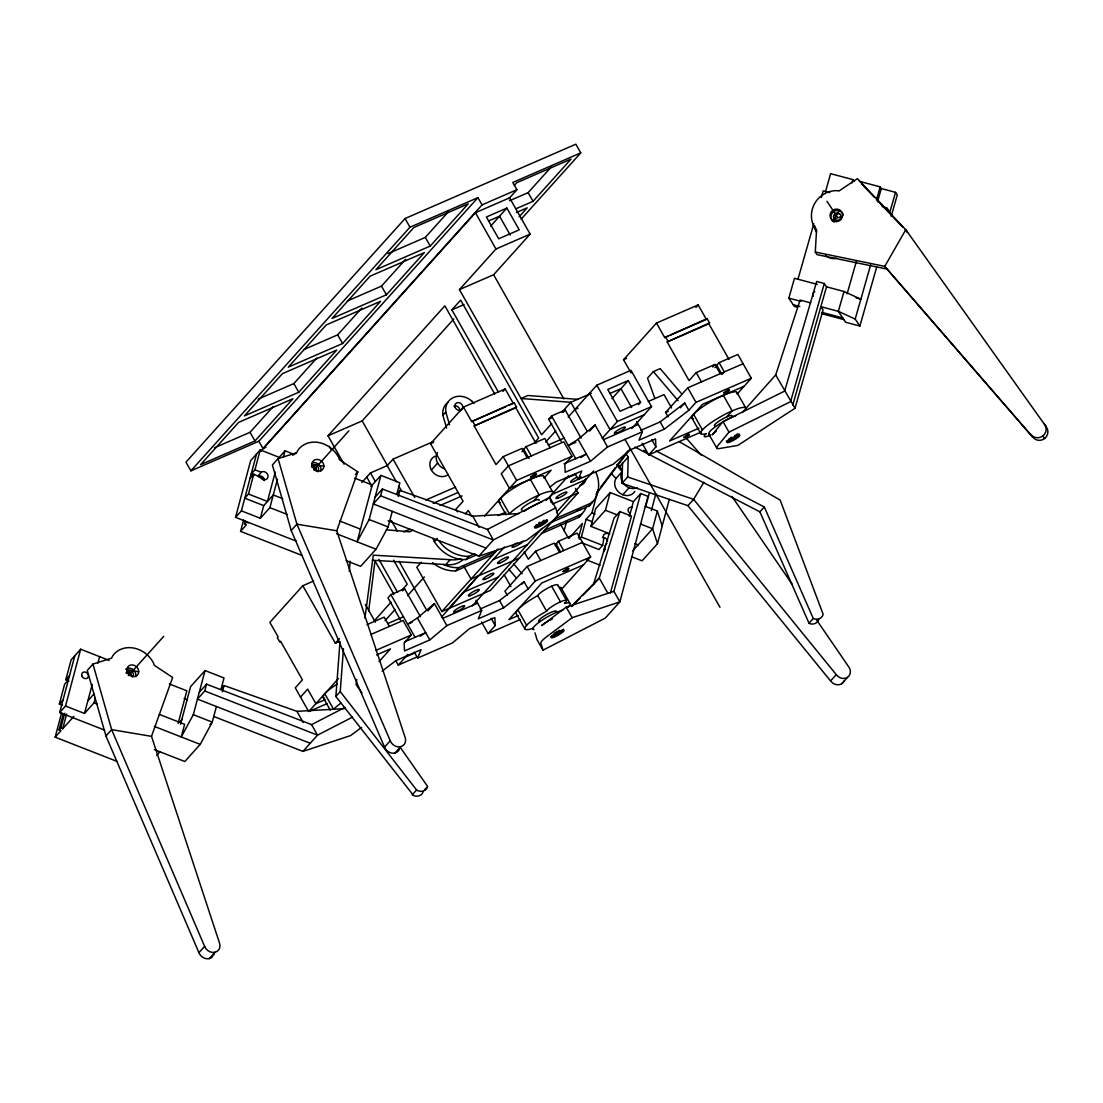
<?xml version="1.0" encoding="UTF-8"?>
<svg xmlns="http://www.w3.org/2000/svg" width="1103" height="1103" viewBox="0 0 1103 1103"><rect width="100%" height="100%" fill="white"/><g stroke="black" fill="none" stroke-linecap="round" stroke-linejoin="round"><path stroke-width="1.5" d="M844.181 680.841A8.493 7.28 42 0 1 830.559 680.951L687.914 505.67L621.968 483.307L622.547 463.301M621.968 483.307L627.662 476.979L628.241 456.973L626.545 454.698M533.466 628.172A25.893 4.853 -29.5 0 1 525.648 626.545A25.893 4.853 -29.5 0 1 544.758 612.22L546.592 611.227L537.768 595.592A11.457 2.151 -29.5 0 1 549.115 587.389A11.457 2.151 -29.5 0 1 557.622 585.569M546.592 611.227L546.592 611.2A11.457 2.151 -29.5 0 1 560.462 601.811A11.457 2.151 -29.5 0 1 564.419 603.451L565.605 603.148A25.893 4.853 -29.5 0 1 568.307 607.188M815.296 252.036L816.523 230.306L814.786 228.114A25.052 24.597 -33.8 0 1 836.295 190.612L839.107 190.929L857.376 178.658L905.784 229.686L1046.168 426.751A8.493 8.341 -33.8 0 1 1044.624 438.539A8.493 8.341 -33.8 0 1 1032.78 437.202L884.744 266.374L815.296 252.036L817.02 254.628L886.467 268.953M423.29 791.43A8.493 7.28 42 0 1 413.625 795.635L335.863 696.448L340 641.56M335.863 696.448L340.234 691.581L343.474 648.702M349.306 571.506L350.078 561.206M368.65 611.214L374.992 560.889L393.895 594.283M356.779 679.572L356.09 684.673L361.977 693.029M364.914 618.218L373.297 555.167L450.189 559.69A25.466 21.839 42 0 0 460.723 558.683M62.513 705.244L59.355 704.004L64.65 684.108L68.372 679.958M68.896 680.978L65.808 679.765L71.102 659.87L80.671 649.226L109.059 660.352M104.62 730.117L59.7 712.524L74.825 655.72M116.987 761.387L55.15 737.162L61.685 712.648M55.15 737.162L60.996 730.669L59.052 729.91L63.409 713.572M59.7 712.524L65.546 706.03L80.671 649.226M59.052 729.91L60.817 727.966L64.732 713.255M60.817 727.966L62.747 728.725L66.663 714.013M65.546 706.03L84.49 713.448L92.225 684.439M97.877 663.193L99.628 656.657M84.49 713.448L94.058 702.804L95.327 698.061M128.362 675.698L129.52 671.355M178.134 723.499L186.834 690.809L169.338 683.957M296.5 541.228L235.546 517.348L250.671 460.558L260.239 449.914L279.197 457.331L285.029 450.837L294.473 454.533M180.547 724.271L190.557 686.673L205.061 670.555L224.006 677.973L221.124 688.782L224.047 685.542L296.928 711.338L344.77 708.609M235.546 517.348L241.392 510.854L256.516 454.05M282.795 498.708L273.282 494.971L263.714 505.615L244.756 498.184L248.478 494.047L253.787 474.152L260.253 477.254A4.453 3.819 42 0 0 265.988 479.502A4.453 3.819 42 0 0 267.422 474.125A4.453 3.819 42 0 0 261.687 471.877L257.964 476.027A4.453 3.819 42 0 1 264.293 480.384M254.31 475.159L251.222 473.945L254.945 469.809L260.239 449.914M302.401 555.581L240.564 531.356L243.611 519.913M159.273 714.372L184.642 724.313L181.278 736.969L193.301 714.689L205.061 670.555M240.564 531.356L246.396 524.863L244.466 524.104L245.335 520.837M310.233 743.27L197.451 699.095L204.758 690.974L206.564 684.177L311.584 724.616L317.526 735.149L302.925 751.391L213.872 716.509M241.392 510.854L260.336 518.272L263.714 505.615M275.267 472.043L267.436 501.465L248.478 494.047M216.409 706.513L212.245 722.107L200.222 744.387L184.821 761.525L154.337 749.585M260.336 518.272L269.904 507.642L277.473 479.212M283.361 457.138L285.029 450.837M222.406 691.719L224.047 685.542M314.934 465.549L313.776 469.892L318.422 471.698M354.752 478.15L372.249 485.003L357.124 541.794L369.147 519.513L380.907 475.379L399.851 482.797L396.97 493.62L399.893 490.366L472.773 516.176L518.906 513.543M486.078 548.094L373.297 503.919L380.604 495.798L382.41 489.001L487.416 529.44L493.372 539.974L478.771 556.215L388.132 520.713M346.218 560.696L360.653 566.349L376.068 549.211L388.091 526.931L392.254 511.337M398.252 496.543L399.893 490.366M564.088 530.874L566.749 520.892M578.496 537.961L582.37 523.456L569.134 538.154M579.502 539.105L581.364 537.037L586.093 519.306L591.939 512.812L598.102 489.663M609.807 533.783L590.932 526.393L595.661 508.676L610.152 492.545L633.398 501.658L640.705 493.537L647.971 496.378L619.872 601.88L605.257 618.121L542.966 650.177L537.009 639.643L535.01 632.86M590.932 526.393L605.437 510.275L610.152 492.545M582.205 542.966L598.915 549.515L602.638 545.365L603.741 538.967A4.453 3.819 42 0 1 609.352 534.155M606.953 543.476L605.092 545.544L603.562 551.321L605.423 549.253M645.724 506.498L649.24 493.275M651.349 510.661L655.775 494.02M645.214 506.291L657.333 511.034L652.618 528.764L632.805 550.783M631.564 556.698L642.084 560.82L657.498 543.682L669.314 499.314M629.372 516.356L633.398 501.658M610.428 592.945L631.481 516.094L619.914 511.558L614.068 518.052L593.428 584.576L582.549 595.565M542.966 650.177L540.966 643.38A19.096 3.585 -29.5 0 1 547.543 636.073L572.167 617.694L619.872 601.88L613.916 591.346L640.705 493.537M797.538 307.268L794.353 306.413L788.824 298.141L794.491 278.301L817.268 284.367M798.034 278.976L813.821 223.716M821.308 197.465L823.196 190.874L829.801 192.625M825.43 191.867L830.628 173.681L852.964 179.624L854.094 181.319M852.04 182.864L852.964 179.624M716.302 431.204A19.096 3.585 -29.5 0 0 712.083 434.927L723.016 421.608L784.633 391.11L816.675 281.486L824.299 283.512L790.589 401.644L728.973 432.128L718.039 445.447A19.096 3.585 -29.5 0 0 720.025 448.438L737.838 445.391L795.015 408.275L823.072 309.998L820.853 306.675L838.349 311.336L855.197 319.057L859.871 326.047L876.706 267.078M792.795 404.953L826.519 286.821L824.299 283.512M826.519 286.821L844.016 291.482L838.349 311.336L845.656 322.255L859.871 326.047M847.118 293.798L856.424 261.163M876.389 200.098L880.166 186.862L859.43 181.347M877.519 201.794L881.297 188.558L880.166 186.862M855.197 319.057L870.639 264.941M880.801 188.42L895.512 192.349L889.845 212.19L886.936 207.847L882.193 206.592M891.196 216.298L897.277 194.997L895.512 192.349M619.914 511.558L599.26 578.069L593.428 584.576M742.236 412.577L775.699 374.951L800.075 300.057L810.691 302.884M394.888 753.032L400.596 746.69A8.493 7.28 42 0 0 405.091 737.314L336.76 530.791L357.799 471.863L339.503 459.786L338.511 457.221A25.052 21.481 42 0 0 297.796 450.451L296.721 452.685L278.094 458.627L272.4 464.956L291.22 530.502L384.561 747.117A8.493 7.28 42 0 0 391.827 753.115A8.493 7.28 42 0 0 399.286 749.557M209.253 958.617L214.947 952.289A8.493 7.28 42 0 0 219.456 942.913L151.497 736.335L172.647 677.463L154.351 665.357L153.386 662.793A25.052 21.481 42 0 0 112.658 655.954L111.582 658.174L92.942 664.089L87.247 670.417L105.943 735.977L198.926 952.689A8.493 7.28 42 0 0 212.576 956.742M414.37 652.273L417.665 658.077L421.056 649.681L395.756 660.697L382.121 671.175M475.944 600.225L481.721 610.428L478.33 618.824L503.63 607.808L528.158 588.961L535.313 580.991L590.656 556.905L577.214 533.135L558.421 541.311L556.091 543.917L560.572 551.845M575.035 473.614L578.317 479.433L581.708 471.036L556.408 482.039L549.597 487.278M636.61 421.58L642.373 431.783L638.982 440.166L664.282 429.164L688.823 410.302L695.979 402.347L751.322 378.26L737.866 354.477L719.087 362.666L716.743 365.258L721.982 374.51M833.179 220.862L839.493 209.846M561.923 630.254L557.87 633.549L552.051 635.714M703.921 482.259L693.622 499.342L687.914 505.67M596.778 492.352L598.846 489.594M600.914 486.85L615.377 467.575M617.446 464.818L627.786 451.044M595.978 494.365L630.103 448.921M616.825 464.625A25.893 22.198 42 0 0 620.768 470.043L622.354 471.422L615.984 478.495A11.457 9.83 42 0 0 620.189 493.344A11.457 9.83 42 0 0 634.818 491.455M622.354 471.422L622.271 471.505A11.457 9.83 42 0 0 624.215 484.396A11.457 9.83 42 0 0 637.231 487.788M521.126 219.194L580.771 152.876L575.863 144.19L405.049 218.532L185.966 462.157L190.888 470.843L258.86 441.241L477.944 197.63L482.052 204.882L262.969 448.507L258.86 441.241M190.888 470.843L409.971 227.218L477.944 197.63M214.354 447.832L250.036 432.293L273.061 406.704M258.171 399.107L293.853 383.568L316.878 357.979M303.532 349.706L337.67 334.843L361.839 307.971M347.348 300.981L381.486 286.118L405.656 259.246M388.063 253.607L425.303 237.393L448.328 211.804M254.958 440.979L292.929 398.748L238.606 422.394L200.636 464.611L254.958 440.979L250.036 432.293M298.775 392.254L336.746 350.023L282.423 373.669L244.452 415.886L298.775 392.254L293.853 383.568M342.592 343.529L380.563 301.298L326.24 324.944L288.269 367.175L342.592 343.529L337.67 334.843M386.408 294.804L424.379 252.573L370.056 276.219L332.086 318.45L386.408 294.804L381.486 286.118M430.225 246.079L468.196 203.848L413.873 227.494L375.902 269.725L430.225 246.079L425.303 237.393M260.942 451.224L475.434 212.714L509.6 197.837L530.129 234.139L493.62 274.744L459.455 289.606L541.587 434.775L551.693 423.524M65.808 679.765L69.53 675.615M250.064 478.288L253.787 474.152M514.398 185.29L516.7 182.74L571.023 159.094L533.052 201.325L515.983 208.757M508.869 198.65L516.907 189.716L512.798 182.464L580.771 152.876M59.355 704.004L63.078 699.853M490.587 226.184L506.87 208.081L519.196 229.851L498.694 238.772L486.382 217.001L506.87 208.081M509.517 200.746L528.144 192.639L551.155 167.049M519.155 216.781L527.206 207.819L516.342 212.548M244.466 524.104L246.217 522.146L248.161 522.905M62.747 728.725L73.86 716.371M87.868 700.791L94.238 693.69M344.067 464.17L328.005 435.782L444.854 305.848L494.737 394.019M459.455 289.606L495.964 249.002L530.129 234.139M498.528 392.31L451.872 309.86L460.64 300.113L538.664 438.029L534.279 442.896M129.878 674.016L163.727 636.376M315.031 468.485L348.879 430.846M328.005 435.782L362.17 420.905L453.816 319.001M105.943 735.977L111.651 729.648L151.497 736.335M291.22 530.502L296.914 524.173L336.76 530.791M355.524 474.4L357.799 471.863M361.881 482.466L370.47 472.911L387.208 465.631L393.054 459.138L433.644 441.462M370.87 486.533L380.907 475.379M446.632 428.088L442.882 415.307L445.805 412.067A17.441 14.946 42 0 1 453.664 397.425A17.441 14.946 42 0 1 471.698 400.954M199.271 692.298L206.564 684.177M375.103 497.122L382.41 489.001M313.624 581.019L302.815 585.721L269.877 622.354L278.094 636.872L277.363 637.672L279.831 642.029L280.562 641.215L302.429 679.875L295.273 687.831L308.716 711.6M457.428 511.82L455.925 509.172L463.081 501.217L430.542 443.696L463.481 407.076L505.16 388.932L513.364 403.45L508.731 405.463M156.695 755.39L160.004 751.708M463.481 407.076L471.684 421.594L514.095 402.636L516.562 406.993L515.832 407.807L474.152 425.937L496.019 464.597L503.175 456.642L521.967 448.452L527.206 457.717M431.37 470.043L437.657 463.053M502.885 391.455L505.16 388.932M474.152 425.937L516.562 406.993M210.025 724.588L212.245 722.107L193.301 714.689M513.364 403.45L514.095 402.636M302.815 585.721L335.353 643.242L339.448 638.706M476.744 554.837L465.852 559.579A32.635 27.975 42 0 1 434.403 541.614L437.326 538.361M420.464 616.784L404.567 588.685L390.903 594.627L387.98 597.881L400.513 620.01M561.165 441.365L548.646 419.223L551.569 415.969L565.232 410.026L581.129 438.125M421.332 562.227L416.81 567.245L441.862 611.531L448.7 608.553L477.916 576.069M300.499 697.082L307.654 689.127L315.872 703.645L325.137 699.605M465.259 513.888L468.32 510.468L471.601 516.273M528.971 458.531L523.732 449.266L526.062 446.674L544.854 438.498L550.094 447.749M374.179 620.92L391.041 602.183M401.74 590.284L407.214 584.19L393.647 560.214M561.813 412.288L570.803 402.292L591.291 393.371M402.623 590.85L404.567 588.685M563.288 412.191L565.232 410.026M385.03 620.686L395.15 609.435M407.503 595.703L424.352 576.966M545.695 442.027L555.802 430.79M568.169 417.044L596.82 385.195L630.971 370.318L651.515 406.607L631.854 428.474M631.068 372.952L623.553 359.688L656.492 323.055L698.171 304.924L706.389 319.429L670.886 334.885M309.736 710.47L338.511 678.469M484.548 516.08L516.631 480.412L571.974 456.325L563.757 441.807L508.414 465.893L501.258 473.849L509.476 488.367L551.142 470.223L544.331 477.806M372.331 560.241L445.805 564.571L450.189 559.69M656.492 323.055L664.709 337.573L707.12 318.629L709.574 322.972L708.843 323.786L667.163 341.93L689.044 380.576L696.2 372.621L714.978 364.445L720.218 373.696M432.528 562.668A32.635 27.975 42 0 0 455.622 570.94L458.545 567.7L495.895 551.445M465.852 559.579L468.775 556.326L474.993 553.623M611.958 398.666L628.255 380.549L640.567 402.333L638.485 404.649M695.896 307.447L698.171 304.924M379.046 661.607L390.49 648.881L376.592 654.92M667.163 341.93L709.574 322.972M427.881 610.952L434.444 603.644L446.867 625.594L429.812 639.933L404.511 650.949L404.153 642.925L411.309 634.97L403.091 620.451L370.636 634.583M589.636 431.08L595.11 424.986L607.532 446.949L590.477 461.288L565.177 472.305L564.819 464.28L571.974 456.325M533.728 500.914L539.133 494.902L530.309 479.295M681.737 393.923L660.201 368.609L653.362 371.587L647.516 378.081L654.851 398.404M441.862 611.531L498.087 549.004M706.389 319.429L707.12 318.629M395.798 660.738L398.266 665.095L407.807 654.479M441.517 617.004L504.429 547.033M549.377 497.067L568.472 475.82M602.183 438.346L617.349 421.484L651.515 406.607M472.305 605.878L541.973 528.42M556.574 512.178L593.648 470.953M575.476 488.477L578.013 492.958L490.38 590.408L449.376 608.249M559.552 552.355L554.326 543.103L535.534 551.279L528.378 559.235L524.201 551.858M582.453 542.386L527.11 566.473L504.94 591.125L507.408 595.482M668.06 416.824L665.605 412.467L687.762 387.829L743.105 363.742M619.624 466.555L628.241 456.973M712.648 367.037L714.978 364.445M541.49 533.576L578.841 517.321L581.764 514.067A32.635 27.975 42 0 0 586.3 507.118M551.707 522.202L589.057 505.946L591.98 502.706A32.635 27.975 42 0 0 596.047 472.704M521.912 584.08L524.049 581.695L528.158 588.961M680.427 407.807L684.715 403.036L688.823 410.302M198.926 952.689L204.62 946.36L111.651 729.648L92.942 664.089M384.561 747.117L390.255 740.775L296.914 524.173L278.094 458.627M481.501 621.927L488.064 633.536L495.219 625.58L494.861 617.556L469.561 628.572L452.506 642.911L417.665 658.077M642.153 443.268L648.729 454.877L655.885 446.922L655.527 438.897L630.227 449.914L613.171 464.253L578.317 479.433M722.768 373.641L724.313 371.918L719.087 362.666M622.795 494.737L629.082 487.76M561.772 589.043L590.656 556.905M737.48 393.647L751.322 378.26M726.753 416.893L732.158 410.895L723.32 395.288M412.205 794.877L416.589 790.01L418.009 790.768A8.493 7.28 42 0 0 427.674 786.563L400.237 747.324M424.421 789.955L426.613 787.514M818.798 619.266A8.493 7.28 42 0 1 809.133 623.471L759.926 511.861L764.31 506.98L656.12 450.934M808.871 623.333L813.256 618.466L764.31 506.98M830.559 680.951L836.253 674.622A8.493 7.28 42 0 0 847.462 677.407A8.493 7.28 42 0 0 848.607 666.667L816.523 619.845M841.768 683.736L847.462 677.407M571.478 606.181L599.26 578.069L607.96 593.428M571.671 606.567L580.137 598.005M728.27 439.628C728.283 442.151 738.169 436.871 737.287 434.72M536.292 524.656C533.866 529.288 550.397 518.934 543.145 520.602M575.89 442.248L568.307 445.557L578.055 439.325L595.11 424.986M412.191 622.216L407.641 624.201L417.389 617.983L434.444 603.644M729.538 438.498L728.669 439.215M640.829 430.322L660.173 421.897L684.715 403.036M480.177 608.98L499.521 600.556L524.049 581.695M361.577 727.401L350.63 735.563L302.925 751.391M613.916 591.346L566.211 607.174L541.587 625.553A19.096 3.585 -29.5 0 1 548.177 621.265M554.037 633.439L555.236 632.639M580.798 457.58L586.369 454.022L564.047 463.743M420.133 636.238L425.703 632.681L404.87 641.753M412.756 530.019L409.847 531.839L386.312 529.798M730.627 437.739L731.386 437.271M538.912 522.739L539.808 522.215M833.868 219.276L840.362 216.808M556.022 632.143L557.318 631.426M537.768 595.62L535.934 596.613A25.893 4.853 -29.5 0 0 516.135 613.461L524.973 629.068M487.416 529.44L549.721 497.384L555.678 507.904L557.677 514.701A19.096 3.585 -29.5 0 1 551.1 522.009L526.476 540.387L478.771 556.215M555.678 507.904L493.372 539.974L380.604 495.798M311.584 724.616L345.005 707.409M352.477 717.157L317.526 735.149L204.758 690.974M482.052 204.882L516.907 189.716M488.532 221L499.576 216.188L510.248 235.063M451.872 309.86L464.073 304.552M262.969 448.507L266.002 447.184M471.684 421.594L505.643 406.814M664.709 337.573L667.798 336.236M430.542 443.696L433.631 442.358M623.553 359.688L626.642 358.337M628.255 380.549L607.753 389.469L620.079 411.254L640.567 402.333M548.646 419.223L551.679 417.899M609.904 393.481L620.948 388.67L631.619 407.545M574.911 409.544L578.013 408.193M548.356 444.964L564.088 438.112M648.288 401.464L664.02 394.612L671.589 408.013M425.91 500.017L455.567 487.099M433.189 503.313L457.842 492.586M644.207 414.728L610.042 429.605L589.512 393.316M440.028 505.519L462.116 495.909M603.424 439.683L638.265 424.517M665.605 412.467L668.335 411.281M403.726 531.977L410.04 529.219M744.167 386.215L702.487 404.36L669.549 440.979L698.875 428.212M607.532 446.949L642.373 431.783M566.225 478.33L575.545 474.276M498.142 515.584L505.863 512.219M551.624 494.571L585.79 479.695M648.729 454.877L700.998 432.128M552.548 504.043L578.013 492.958M554.63 518.961L591.98 502.706M544.413 530.322L581.764 514.067M455.622 570.94L492.972 554.685M493.193 559.524L527.358 544.661M519.582 557.925L471.078 579.047L463.563 565.756M366.968 624.643L384.189 617.142L389.428 626.407M335.353 643.242L338.442 641.905M387.704 623.609L403.436 616.77M463.991 592.008L498.156 577.145M442.772 618.342L477.613 603.176M375.958 650.356L411.309 634.97M583.501 564.86L541.821 583.004L508.897 619.624L518.148 615.598M446.867 625.594L481.721 610.428M405.559 656.974L414.88 652.921M398.266 665.095L416.893 656.988M310.26 710.939L327.164 703.576M488.064 633.536L520.354 619.486M558.587 630.819L559.759 630.323M734.805 435.478L735.604 435.147M716.743 365.258L717.074 365.217A4.453 0.841 -29.5 0 1 714.909 367.63M523.732 449.266L524.063 449.238A4.453 0.841 -29.5 0 1 521.884 451.651M556.091 543.917L556.408 543.876A4.453 0.841 -29.5 0 1 555.14 545.682M577.627 399.314L527.882 395.508L521.057 398.486L570.803 402.292L587.223 431.328M311.97 464.253L323.924 466.238M126.817 669.769L138.771 671.768M856.121 297.934L860.864 299.203L844.016 291.482M788.824 298.141L800.957 301.381M793.222 304.731L799.827 306.482M822.011 312.397L842.747 317.912M821.556 313.666L843.878 319.608M632.377 507.504L631.509 507.242A3.612 3.088 42 0 0 629.661 513.074L630.461 513.543M627.662 476.979L693.622 499.342L836.253 674.622M605.437 510.275L616.991 514.811M640.498 524.008L652.618 528.764L657.498 543.682M591.939 512.812L595.082 514.039M586.093 519.306L592.38 521.774M634.97 543.641L638.113 544.882M581.364 537.037L602.638 545.365M585.955 559.662L600.115 565.205M254.945 469.809L261.121 472.236M369.147 519.513L388.091 526.931M339.807 521.03L360.488 529.137M269.904 507.642L287.345 514.467M336.498 533.728L376.068 549.211M184.16 698.544L187.317 699.785M94.058 702.804L97.229 704.059M154.31 726.408L200.222 744.387M634.97 447.115L759.926 511.861M813.256 618.466L813.518 618.604A8.493 7.28 42 0 0 823.183 614.399L780.152 500.086L679.42 441.765M616.067 478.399L614.495 477.034A25.893 22.198 42 0 1 611.393 473.035M861.471 183.732L874.458 197.423M878.002 201.16L902.792 227.287M905.149 229.782L907.507 232.264L905.784 229.686L884.744 266.374L1032.78 437.202M471.698 400.954L473.904 403.422M685.611 437.353L701.301 455.249M653.362 371.587L678.124 400.706M513.529 563.716L522.146 573.85M508.855 569.231L516.397 578.082M340.234 691.581L416.589 790.01M617.928 464.28L621.816 469.492M731.951 496.405L792.216 584.369M1046.168 426.751L1044.444 424.172A8.493 8.341 -33.8 0 1 1042.9 435.947L1044.624 438.539M840.514 218.504L841.024 219.263M826.947 201.311L837.218 216.684M795.015 408.275L775.699 374.951M708.843 323.786L729.028 359.468M736.914 392.378L745.752 407.986M696.2 372.621L701.425 381.872M723.016 421.608L728.973 432.128M665.44 336.76L667.894 341.117M687.762 387.829L695.979 402.347M708.802 434.058L716.812 448.204M693.58 414.259L702.404 429.867M691.912 417.996L700.75 433.603M660.173 421.897L664.282 429.164M528.144 192.639L533.052 201.325M651.776 439.67L655.885 446.922M596.82 385.195L617.349 421.484M624.96 439.366L719.983 607.326M475.434 212.714L495.964 249.002M493.62 274.744L563.895 398.955M578.055 439.325L590.477 461.288M551.569 415.969L575.78 458.779M515.832 407.807L536.017 443.475M405.049 218.532L409.971 227.218M543.903 476.399L552.727 491.993M526.062 446.674L531.301 455.925M560.875 524.876L568.39 538.14M558.421 541.311L563.661 550.562M503.175 456.642L516.631 480.412M472.415 420.781L474.883 425.138M561.137 587.844L569.975 603.451M557.649 584.907L566.487 600.515M535.534 551.279L540.773 560.531M566.211 607.174L572.167 617.694M551.638 586.203L560.462 601.811M500.555 498.266L509.393 513.874A25.893 4.853 -29.5 0 1 543.034 493.317A25.893 4.853 -29.5 0 1 546.068 500.224M498.901 502.017L506.125 514.784M527.11 566.473L535.313 580.991M472.773 516.176L479.088 527.344M504.195 574.76L510.937 586.658M517.803 609.725L526.627 625.332M499.521 600.556L503.63 607.808M491.125 618.314L495.219 625.58M393.054 459.138L414.756 497.508M362.17 420.905L387.525 465.742M387.208 465.631L396.391 481.859M398.9 486.285L401.409 490.725M370.47 472.911L375.31 481.473M366.748 477.061L371.835 486.051M391.344 520.533L397.287 531.039M399.024 561.303L426.558 609.973M329.19 446.288L330.886 449.279M417.389 617.983L429.812 639.933M378.949 559.455L397.604 592.435M390.903 594.627L415.128 637.437M365.355 604.458L375.365 622.161M324.778 693.732L333.616 709.339A25.893 4.853 -29.5 0 1 340.855 703.176M323.124 697.468L330.349 710.235M296.928 711.338L303.242 722.506M657.333 511.034L662.214 525.952M549.721 497.384L551.321 502.816M445.805 412.067L449.555 424.834M584.962 480.177A8.066 6.921 42 0 1 581.515 484.189M580.605 515.184A32.635 27.975 42 0 1 578.841 517.321M458.545 567.7A32.635 27.975 42 0 1 443.571 564.543M324.585 698.089A25.893 4.853 -29.5 0 1 337.187 684.067M816.496 232.14A25.893 25.438 -33.8 0 1 814.014 225.977M836.515 258.226A11.457 11.251 -33.8 0 1 825.554 255.303M549.611 620.424A19.096 3.585 -29.5 0 1 552.534 618.824M563.399 629.165A7.431 1.393 -29.5 0 1 558.559 633.522A7.431 1.393 -29.5 0 1 550.921 636.693M534.045 629.675A19.096 3.585 -29.5 0 1 541.366 620.644A19.096 3.585 -29.5 0 1 562.93 610.111M259.136 477.047A3.612 3.088 42 0 1 264.265 480.577M524.242 511.282A19.096 3.585 -29.5 0 1 542.207 501.631M546.895 519.816A7.431 1.393 -29.5 0 1 541.228 524.228A7.431 1.393 -29.5 0 1 534.431 526.917M500.362 502.623A25.893 4.853 -29.5 0 1 518.7 485.155A25.893 4.853 -29.5 0 1 543.834 477.875M521.953 510.082A10.189 1.903 -29.5 0 1 529.164 503.216A10.189 1.903 -29.5 0 1 539.05 500.348M645.186 451.113A6.37 5.46 42 0 1 643.725 450.355M813.256 296.321A3.612 3.543 -33.8 0 1 814.855 291.509M739.244 434.003A7.431 1.393 -29.5 0 1 732.723 439.297A7.431 1.393 -29.5 0 1 726.353 440.924M736.804 434.251A7.431 1.393 -29.5 0 1 737.99 433.906M709.877 434.499A19.096 3.585 -29.5 0 1 715.378 426.751A19.096 3.585 -29.5 0 1 735.729 415.817M292.667 455.222A25.893 22.198 42 0 1 296.5 453.03M1042.9 435.947A8.493 8.341 -33.8 0 1 1031.057 434.623M834.075 222.186A6.37 6.26 -33.8 0 1 833.358 211.762A6.37 6.26 -33.8 0 1 843.34 214.933M816.634 230.624A25.052 24.597 -33.8 0 1 814.91 226.101M834.447 215.609A3.819 3.75 -33.8 0 1 839.631 214.134M180.409 722.534A4.453 3.819 42 0 1 182.436 719.28M581.129 476.786A6.37 1.2 -29.5 0 1 580.385 477.489M579.351 478.302A6.37 1.2 -29.5 0 1 570.609 482.259A6.37 1.2 -29.5 0 1 576.8 477.241M523.098 541.187A6.37 1.2 -29.5 0 1 517.279 545.502A6.37 1.2 -29.5 0 1 512.013 547.033A6.37 1.2 -29.5 0 1 516.921 542.979M559.676 587.237A25.893 4.853 -29.5 0 1 561.069 589.333M540.332 621.416A10.189 1.903 -29.5 0 1 545.254 615.336A10.189 1.903 -29.5 0 1 556.298 611.807M400.596 746.69A8.493 7.28 42 0 1 390.255 740.775M312.135 462.97A6.37 5.46 42 0 1 318.753 464.501A6.37 5.46 42 0 1 320.78 470.953M317.526 471.367A3.819 3.281 42 0 0 316.878 465.769A3.819 3.281 42 0 0 311.584 467.01A3.819 3.281 42 0 1 314.341 467.148M315.196 467.644A3.819 3.281 42 0 1 316.492 469.133M602.445 537.464A4.453 3.819 42 0 1 607.615 541.035M214.947 952.289A8.493 7.28 42 0 1 204.62 946.36M214.23 953.309A8.493 7.28 42 0 1 213.651 955.17M125.728 669.218A6.37 5.46 42 0 1 132.953 669.507A6.37 5.46 42 0 1 135.614 676.484M126.28 673.423A3.819 3.281 42 0 1 131.312 671.038A3.819 3.281 42 0 1 132.36 676.911M126.459 672.568A3.819 3.281 42 0 1 131.781 676.484M745.683 409.475A25.893 4.853 -29.5 0 0 717.626 418.464A25.893 4.853 -29.5 0 0 705.107 433.906L706.306 433.603A11.457 2.151 -29.5 0 0 710.249 435.244M693.387 418.616A25.893 4.853 -29.5 0 1 711.711 401.147A25.893 4.853 -29.5 0 1 736.845 393.868M714.965 426.075A10.189 1.903 -29.5 0 1 722.175 419.209A10.189 1.903 -29.5 0 1 732.075 416.341M444.275 468.816A11.457 9.83 42 0 1 437.464 452.561M448.342 474.455A11.457 9.83 42 0 1 432.169 471.284A11.457 9.83 42 0 1 435.051 456.228M453.857 406.097A4.247 3.64 42 0 1 459.744 411.267M442.882 415.307A17.441 14.946 42 0 1 448.176 402.112M585.776 478.371A8.7 7.459 42 0 1 579.861 485.279M592.352 501.493A32.635 27.975 42 0 1 589.057 505.946M468.775 556.326A32.635 27.975 42 0 1 439.077 541.021M434.403 541.614A32.635 27.975 42 0 1 433.038 538.774M462.584 559.979A25.466 21.839 42 0 1 445.805 564.571M580.936 509.365A25.466 21.839 42 0 1 576.69 510.689M530.764 476.896C538.278 476.234 538.512 470.002 530.764 476.896M563.123 571.533C570.637 570.871 570.871 564.653 563.123 571.533M683.681 437.464C691.195 436.802 691.443 430.584 683.681 437.464M723.775 392.889C731.289 392.213 731.537 385.995 723.775 392.889M553.554 637.355A7.431 1.393 -29.5 0 0 564.005 630.682A7.431 1.393 -29.5 0 0 555.14 633.77A7.431 1.393 -29.5 0 0 553.554 637.355M81.774 675.725A3.612 3.088 42 0 0 87.468 677.959A3.612 3.088 42 0 0 85.855 672.223A3.612 3.088 42 0 0 81.774 675.725M537.064 527.565A7.431 1.393 -29.5 0 0 547.515 520.906A7.431 1.393 -29.5 0 0 538.65 523.98A7.431 1.393 -29.5 0 0 537.064 527.565M729.4 442.179A7.431 1.393 -29.5 0 0 739.851 435.506A7.431 1.393 -29.5 0 0 730.986 438.594A7.431 1.393 -29.5 0 0 729.4 442.179M837.232 220.448A3.819 3.75 -33.8 0 0 840.514 214.727A3.819 3.75 -33.8 0 0 833.937 214.851A3.819 3.75 -33.8 0 0 837.232 220.448M836.35 221.634A6.37 6.26 -33.8 0 0 841.823 212.107A6.37 6.26 -33.8 0 0 830.849 212.314A6.37 6.26 -33.8 0 0 836.35 221.634M470.319 595.634A6.37 1.2 -29.5 0 0 479.281 589.912A6.37 1.2 -29.5 0 0 471.698 592.559A6.37 1.2 -29.5 0 0 470.319 595.634M616.384 433.217A6.37 1.2 -29.5 0 0 625.332 427.509A6.37 1.2 -29.5 0 0 617.749 430.142A6.37 1.2 -29.5 0 0 616.384 433.217M484.934 579.392A6.37 1.2 -29.5 0 0 493.882 573.67A6.37 1.2 -29.5 0 0 486.299 576.317A6.37 1.2 -29.5 0 0 484.934 579.392M557.953 498.184A6.37 1.2 -29.5 0 0 566.914 492.462A6.37 1.2 -29.5 0 0 559.331 495.109A6.37 1.2 -29.5 0 0 557.953 498.184M499.535 563.15A6.37 1.2 -29.5 0 0 508.497 557.429A6.37 1.2 -29.5 0 0 500.9 560.076A6.37 1.2 -29.5 0 0 499.535 563.15M455.718 611.875A6.37 1.2 -29.5 0 0 464.68 606.154A6.37 1.2 -29.5 0 0 457.083 608.801A6.37 1.2 -29.5 0 0 455.718 611.875M312.149 465.783A6.37 5.46 42 0 0 322.104 470.043A6.37 5.46 42 0 0 319.594 459.896A6.37 5.46 42 0 0 312.149 465.783M126.983 671.3A6.37 5.46 42 0 0 136.937 675.574A6.37 5.46 42 0 0 134.456 665.426A6.37 5.46 42 0 0 126.983 671.3M454.974 406.966A4.247 3.64 42 0 0 461.661 409.613A4.247 3.64 42 0 0 459.786 402.871A4.247 3.64 42 0 0 454.974 406.966"/></g></svg>
